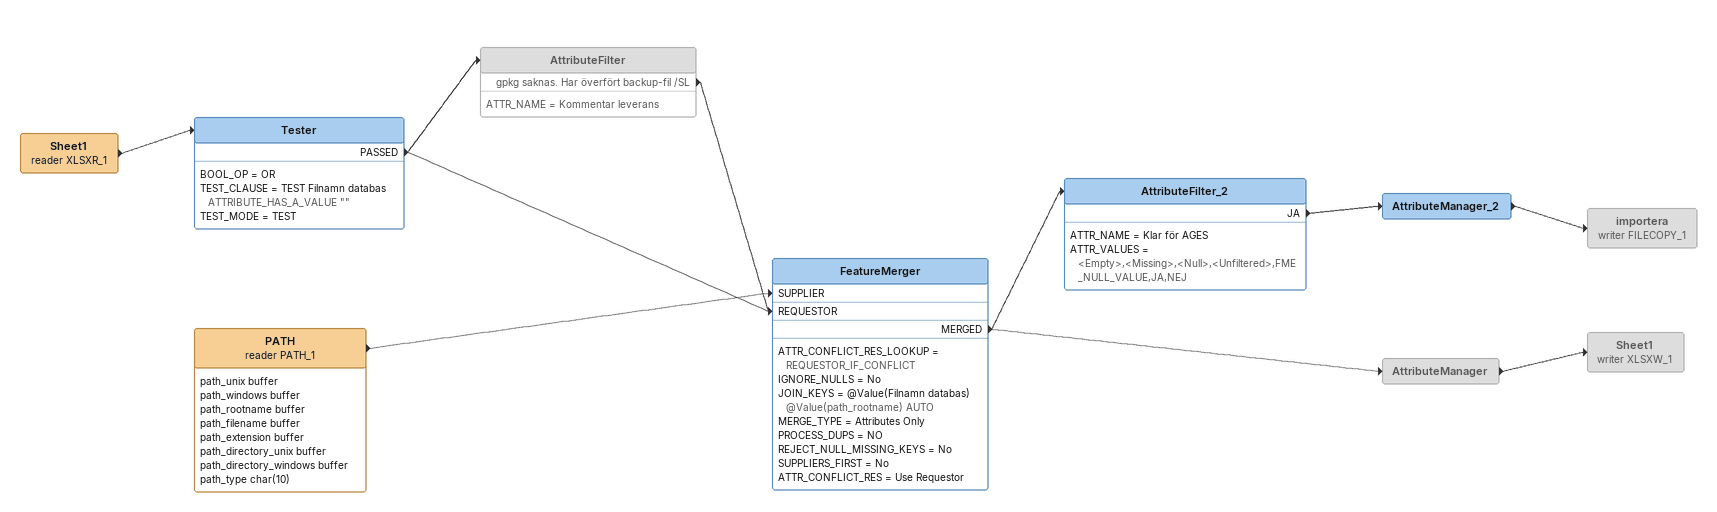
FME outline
Sheet1 (reader XLSXR_1)
    -> Tester
Tester
    BOOL_OP = OR
    TEST_CLAUSE = TEST Filnamn databas ATTRIBUTE_HAS_A_VALUE ""
    TEST_MODE = TEST
    PASSED -> AttributeFilter
    PASSED -> FeatureMerger [REQUESTOR]
AttributeFilter [off]
    ATTR_NAME = Kommentar leverans
    gpkg saknas. Har överfört backup-fil /SL -> FeatureMerger [REQUESTOR]
PATH (reader PATH_1)
    attributes: path_unix buffer, path_windows buffer, path_rootname buffer, path_filename buffer, path_extension buffer, path_directory_unix buffer, path_directory_windows buffer, path_type char(10)
    -> FeatureMerger [SUPPLIER]
FeatureMerger
    ATTR_CONFLICT_RES_LOOKUP = REQUESTOR_IF_CONFLICT
    IGNORE_NULLS = No
    JOIN_KEYS = @Value(Filnamn databas) @Value(path_rootname) AUTO
    MERGE_TYPE = Attributes Only
    PROCESS_DUPS = NO
    REJECT_NULL_MISSING_KEYS = No
    SUPPLIERS_FIRST = No
    ATTR_CONFLICT_RES = Use Requestor
    MERGED -> AttributeManager
    MERGED -> AttributeFilter_2
AttributeFilter_2
    ATTR_NAME = Klar för AGES
    ATTR_VALUES = <Empty>,<Missing>,<Null>,<Unfiltered>,FME_NULL_VALUE,JA,NEJ
    JA -> AttributeManager_2
AttributeManager_2
    -> importera (writer FILECOPY_1)
importera (writer FILECOPY_1) [off]
AttributeManager [off]
    -> Sheet1 (writer XLSXW_1)
Sheet1 (writer XLSXW_1) [off]
